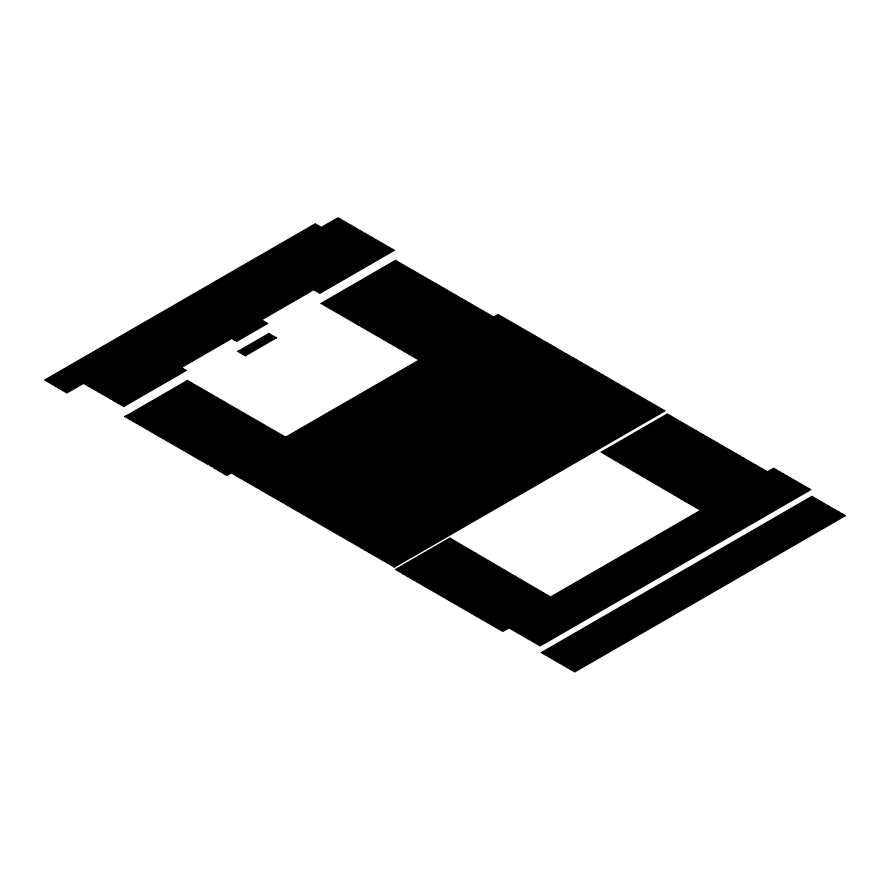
<?xml version="1.0" encoding="UTF-8"?>
<svg xmlns="http://www.w3.org/2000/svg" width="890" height="890" viewBox="0 0 890 890"><rect width="100%" height="100%" fill="white"/><g stroke="black" fill="none" stroke-linecap="round" stroke-linejoin="round"><path stroke-width="1.33" d="M44.5 380.141L315.449 223.713M45.735 380.864L316.684 224.425M47.76 381.12L46.97 381.576L317.919 225.148M48.205 382.288L319.154 225.86M49.44 383L320.389 226.572M51.475 383.256L50.674 383.712L337.688 218.006M66.739 374.445L67.529 373.978M67.974 374.49L338.923 218.061M51.909 384.424L337.688 219.441M69.999 374.746L69.209 375.202L340.158 218.773M53.144 385.136L337.688 220.865M70.444 375.914L341.393 219.485M55.18 385.392L54.379 385.848L337.688 222.289M66.739 378.717L67.529 378.261M71.678 376.626L342.628 220.197M55.625 386.572L337.688 223.713M73.714 376.882L72.913 377.338L343.863 220.909M56.86 387.284L337.688 225.148M74.148 378.05L345.098 221.621M58.885 387.539L58.095 387.995L337.688 226.572M66.739 383L67.529 382.544M75.394 378.762L346.332 222.333M59.33 388.707L337.688 227.996M77.419 379.018L76.629 379.485L347.567 223.045M60.565 389.42L337.688 229.42M77.864 380.197L348.813 223.757M62.589 389.675L61.799 390.132L337.688 230.855M66.739 387.284L67.529 386.827M79.099 380.909L350.048 224.48M63.034 390.844L337.688 232.279M81.124 381.165L80.334 381.621L351.283 225.192M64.269 391.555L337.688 233.703M81.569 382.333L352.518 225.904M66.294 391.811L65.504 392.279L337.688 235.127M66.739 391.555L67.529 391.099M82.803 383.045L353.753 226.616M66.739 392.991L337.688 236.551M84.828 383.301L84.038 383.757L354.988 227.328M85.273 384.469L356.223 228.04M86.508 385.192L357.457 228.752M88.533 385.437L87.743 385.904L358.692 229.464M88.978 386.616L359.927 230.187M90.213 387.328L361.162 230.899M92.249 387.584L91.448 388.04L362.397 231.611M92.682 388.752L363.632 232.323M93.917 389.464L364.867 233.035M95.953 389.72L95.152 390.176L366.101 233.747M96.398 390.888L367.336 234.459M97.633 391.611L368.571 235.171M99.658 391.867L98.868 392.323L369.817 235.894M100.103 393.035L371.052 236.607M101.338 393.747L372.287 237.319M103.362 394.003L102.573 394.459L373.522 238.031M103.807 395.171L374.757 238.743M105.042 395.883L375.992 239.455M107.067 396.139L106.277 396.595L377.226 240.167M107.512 397.318L378.461 240.879M108.747 398.03L379.696 241.602M110.783 398.286L109.982 398.742L380.931 242.314M111.217 399.454L382.166 243.026M112.451 400.166L383.401 243.738M114.487 400.422L113.686 400.878L384.636 244.45M114.921 401.59L385.871 245.162M116.167 402.302L387.106 245.874M118.192 402.558L117.402 403.025L388.34 246.586M118.637 403.737L262.895 320.445M314.648 290.563L389.586 247.298M119.872 404.449L182.717 368.16M232.757 339.268L264.13 321.156M315.883 291.275L390.821 248.021M121.897 404.705L121.107 405.161L183.952 368.872L183.162 369.328M234.782 339.524L233.992 339.98L265.365 321.868M317.118 291.987L392.056 248.733M122.342 405.873L185.187 369.584M235.227 340.703L266.599 322.58M318.353 292.699L393.291 249.445M123.577 406.585L186.422 370.296M236.462 341.415L267.834 323.304M319.588 293.422L394.526 250.157M125.601 416.253L124.811 416.709L187.657 380.43L186.867 380.887M238.487 351.083L237.697 351.539L269.069 333.427L268.279 333.884M320.834 303.546L395.761 260.281M126.046 417.432L188.903 381.143M238.932 352.251L270.304 334.139M322.069 304.258L396.996 260.993M127.281 418.144L190.137 381.855M240.167 352.963L271.539 334.851M323.304 304.97L398.231 261.704M129.306 418.4L128.516 418.856L191.372 382.567L190.571 383.023M242.202 353.219L241.401 353.675L272.774 335.563L271.984 336.02M324.539 305.682L399.465 262.428M129.751 419.568L192.607 383.279M242.636 354.387L274.009 336.275M325.773 306.394L400.7 263.14M130.986 420.28L193.842 383.991M243.871 355.11L275.244 336.987M327.008 307.106L401.935 263.852M133.022 420.536L132.221 420.992L195.077 384.703L194.287 385.17M245.907 355.366L245.117 355.822L276.49 337.711L275.689 338.167M328.243 307.829L403.17 264.564M133.456 421.704L196.312 385.426M329.478 308.541L404.405 265.276M134.69 422.416L197.547 386.138M330.713 309.253L405.64 265.988M136.726 422.672L135.936 423.128L198.782 386.85L197.992 387.306M331.948 309.965L406.875 266.7M137.171 423.851L200.016 387.562M333.183 310.677L408.109 267.412M138.406 424.563L201.251 388.274M334.418 311.389L409.356 268.135M140.431 424.819L139.641 425.275L202.486 388.986L201.696 389.442M335.652 312.101L410.59 268.847M140.876 425.987L203.721 389.698M336.887 312.813L411.825 269.559M142.111 426.699L204.956 390.41M338.122 313.536L413.06 270.271M144.136 426.955L143.346 427.411L206.191 391.122L205.401 391.589M339.357 314.248L414.295 270.983M144.581 428.123L207.426 391.845M340.603 314.96L415.53 271.695M145.815 428.835L208.661 392.557M341.838 315.672L416.765 272.407M147.84 429.091L147.05 429.559L209.907 393.269L209.106 393.725M343.073 316.384L418 273.119M148.285 430.271L211.141 393.981M344.308 317.096L419.234 273.842M149.52 430.983L212.376 394.693M345.543 317.808L420.469 274.554M151.556 431.238L150.755 431.695L213.611 395.405L212.81 395.861M346.777 318.52L421.704 275.266M151.99 432.407L214.846 396.117M348.012 319.232L422.939 275.978M153.225 433.118L216.081 396.829M349.247 319.955L424.174 276.69M155.261 433.374L154.46 433.83L217.316 397.552L216.526 398.008M350.482 320.667L425.409 277.402M155.694 434.543L218.551 398.264M351.717 321.379L426.644 278.114M156.94 435.266L219.786 398.976M352.952 322.091L427.879 278.826M158.965 435.51L158.175 435.978L221.02 399.688L220.231 400.144M354.976 322.347L354.187 322.803L429.114 279.538M159.41 436.69L222.255 400.4M355.422 323.515L430.359 280.261M160.645 437.402L223.49 401.112M356.656 324.227L431.594 280.973M162.67 437.657L161.88 438.114L224.725 401.824L223.935 402.28M358.692 324.483L357.891 324.939L432.829 281.685M163.115 438.826L225.96 402.536M359.126 325.662L434.064 282.397M164.35 439.538L227.195 403.259M360.372 326.374L435.299 283.109M165.585 440.25L228.43 403.971M361.607 327.086L436.534 283.821L435.744 284.277M166.819 440.962L229.676 404.683M362.842 327.798L437.769 284.533M168.054 441.685L230.911 405.395M364.077 328.51L439.004 285.245M169.289 442.397L232.145 406.107M365.312 329.222L440.239 285.968L439.449 286.424M170.524 443.109L233.38 406.819M366.547 329.934L441.473 286.68M171.759 443.821L234.615 407.531M367.781 330.646L442.708 287.392M172.994 444.533L235.85 408.243M369.016 331.369L443.943 288.104L443.153 288.56M174.229 445.245L237.085 408.955M370.251 332.081L445.178 288.816M175.464 445.957L238.32 409.678M371.486 332.793L446.413 289.528M176.71 446.669L239.555 410.39M372.721 333.505L447.648 290.24L446.858 290.696M177.944 447.392L240.79 411.102M373.956 334.217L448.883 290.952M179.179 448.104L242.024 411.814M375.191 334.929L450.129 291.675M180.414 448.816L243.259 412.526M376.426 335.641L451.364 292.387L450.562 292.843M181.649 449.528L244.494 413.238M377.66 336.353L452.598 293.099M182.884 450.24L245.729 413.95M378.895 337.065L453.833 293.811M184.119 450.952L246.964 414.662M380.13 337.788L455.068 294.523L454.267 294.979M185.354 451.664L248.199 415.385M381.376 338.5L456.303 295.235M186.589 452.376L249.445 416.097M382.611 339.212L457.538 295.947M187.823 453.099L250.68 416.809M383.846 339.924L458.773 296.659L457.983 297.127M189.058 453.811L251.915 417.521M385.081 340.636L460.008 297.371M190.293 454.523L253.149 418.233M386.316 341.348L461.243 298.094M191.528 455.235L254.384 418.945M387.551 342.06L462.477 298.806L461.688 299.262M192.763 455.947L255.619 419.657M388.785 342.772L463.712 299.518M193.998 456.659L256.854 420.369M390.02 343.495L464.947 300.23M195.233 457.371L258.089 421.092M391.255 344.207L466.182 300.942L465.392 301.399M196.468 458.083L259.324 421.804M392.49 344.92L467.417 301.654M197.714 458.806L260.559 422.516M393.725 345.632L468.652 302.366M198.948 459.518L261.793 423.228M394.96 346.344L469.887 303.078L469.097 303.546M200.183 460.23L263.028 423.94M396.195 347.055L471.133 303.801M201.418 460.942L264.263 424.652M397.43 347.768L472.368 304.514M202.653 461.654L265.498 425.364M398.664 348.48L473.602 305.226M203.888 462.366L266.733 426.076M399.899 349.203L474.837 305.938M205.123 463.078L267.968 426.8M401.145 349.915L476.072 306.649M206.358 463.79L269.203 427.512M402.38 350.627L477.307 307.361M207.593 464.502L270.449 428.224M403.615 351.339L478.542 308.074M209.228 464.992L271.684 428.936M404.85 352.051L479.777 308.786M210.062 465.937L272.918 429.647M406.085 352.763L481.012 309.509M211.297 466.649L274.153 430.359M407.32 353.475L482.247 310.221M212.966 467.117L275.388 431.072M408.555 354.187L483.481 310.933M213.767 468.073L276.623 431.784M409.789 354.899L484.716 311.645M215.002 468.785L277.858 432.495M411.024 355.622L485.951 312.357M217.038 469.041L216.237 469.497L279.093 433.219M412.259 356.334L487.186 313.069M217.483 470.209L280.328 433.931M413.494 357.046L488.421 313.781M218.718 470.932L281.563 434.643M414.729 357.758L489.656 314.493M220.742 471.188L219.952 471.644L282.798 435.355M415.964 358.47L490.902 315.216M221.187 472.356L284.032 436.067M417.199 359.182L492.137 315.928M222.422 473.068L285.267 436.779M418.434 359.894L493.372 316.64M227.362 470.843L498.311 314.415M224.447 473.324L223.657 473.78L286.502 437.491M419.668 360.606L494.606 317.352M228.152 471.811L227.362 472.267L499.546 315.127M228.596 471.555L229.386 471.099M224.892 474.492L287.737 438.203M420.903 361.329L495.841 318.064M227.362 473.691L500.781 315.839M226.127 475.204L288.972 438.926M422.149 362.041L497.076 318.776M227.362 475.127L502.016 316.551M233.102 473.235L232.301 473.691L503.251 317.263M233.536 474.403L504.485 317.975M234.771 475.127L505.72 318.687M236.807 475.382L236.006 475.839L506.955 319.41M237.252 476.551L508.19 320.122M238.487 477.263L509.425 320.834M240.511 477.518L239.721 477.974L510.66 321.546M240.956 478.686L511.906 322.258M242.191 479.399L513.141 322.97M244.216 479.654L243.426 480.111L514.375 323.682M244.661 480.834L515.61 324.394M245.896 481.546L516.845 325.117M247.921 481.801L247.131 482.258L518.08 325.829M248.366 482.97L519.315 326.541M249.601 483.682L520.55 327.253M251.625 483.938L250.835 484.394L521.785 327.965M355.41 424.018L356.2 423.562M252.07 485.106L523.02 328.677M253.305 485.818L524.255 329.389M255.341 486.074L254.54 486.541L525.489 330.101M352.518 429.97L353.319 429.514M255.775 487.253L526.724 330.813M257.01 487.965L527.959 331.536M259.046 488.221L258.256 488.677L529.194 332.248M351.06 435.088L351.861 434.632M259.491 489.389L530.429 332.96M260.726 490.101L531.675 333.672M262.75 490.357L261.96 490.813L532.91 334.384M350.493 439.693L351.294 439.237M378.417 423.584L379.207 423.117M263.195 491.525L534.145 335.096M264.43 492.237L535.38 335.808M266.455 492.493L265.665 492.96L536.614 336.52M350.604 443.921L351.394 443.454M373.867 430.482L374.657 430.026M266.9 493.672L537.849 337.243M268.135 494.384L539.084 337.955M270.16 494.64L269.37 495.096L540.319 338.667M351.239 447.837L352.028 447.37M371.976 435.855L372.765 435.399M270.605 495.808L541.554 339.379M271.839 496.52L542.789 340.091M273.875 496.776L273.074 497.232L544.024 340.803M352.295 451.497L353.085 451.041M371.386 440.472L372.176 440.016M274.309 497.944L545.259 341.515M275.544 498.667L546.493 342.227M276.779 499.379L547.728 342.95L546.938 343.406M445.868 401.757L446.658 401.301M463.757 391.422L464.558 390.966M278.025 500.091L548.963 343.662M279.26 500.803L550.198 344.374M280.495 501.515L551.444 345.086L550.643 345.543M452.42 402.258L453.21 401.802M469.419 392.434L470.209 391.978M281.73 502.227L552.679 345.798M282.964 502.939L553.914 346.51M284.199 503.651L555.149 347.222L554.348 347.678M458.45 403.048L459.251 402.591M474.782 393.625L475.572 393.169M285.434 504.374L556.384 347.934M286.669 505.086L557.618 348.646M287.904 505.798L558.853 349.37L558.063 349.826M464.068 404.093L464.858 403.626M479.877 394.96L480.667 394.504M289.139 506.51L560.088 350.082M290.374 507.222L561.323 350.793M291.608 507.934L562.558 351.505L561.768 351.962M484.716 396.451L485.506 395.983M292.843 508.646L563.793 352.218M294.078 509.358L565.028 352.93M295.313 510.081L566.263 353.642L565.473 354.098M489.322 398.064L490.112 397.608M296.548 510.793L567.497 354.353M297.783 511.505L568.732 355.077M299.029 512.217L569.967 355.789L569.177 356.245M493.705 399.821L494.495 399.365M300.264 512.929L571.202 356.501M301.499 513.641L572.448 357.213M302.733 514.353L573.683 357.925L572.882 358.381M303.968 515.065L574.918 358.637M305.203 515.777L576.153 359.349M306.438 516.5L577.388 360.061L576.598 360.528M307.673 517.212L578.622 360.784M308.908 517.924L579.857 361.496M310.143 518.636L581.092 362.208L580.302 362.664M311.378 519.348L582.327 362.92M312.613 520.06L583.562 363.632M313.847 520.772L584.797 364.344L584.007 364.8M315.082 521.484L586.032 365.056M316.317 522.207L587.267 365.768M317.552 522.92L588.501 366.48L587.712 366.947M318.798 523.632L589.736 367.203M320.033 524.344L590.971 367.915M321.268 525.056L592.217 368.627L591.416 369.083M322.503 525.768L593.452 369.339M323.738 526.48L594.687 370.051M324.972 527.192L595.922 370.763L595.121 371.219M326.207 527.915L597.157 371.475M327.442 528.627L598.392 372.187M328.677 529.339L599.626 372.91L598.837 373.366M329.912 530.051L600.861 373.622M331.147 530.763L602.096 374.334M332.382 531.475L603.331 375.046L602.541 375.502M333.617 532.187L604.566 375.758M334.851 532.899L605.801 376.47M336.086 533.611L607.036 377.182L606.246 377.638M337.321 534.334L608.27 377.894M338.556 535.046L609.505 378.617M339.802 535.758L610.74 379.329L609.95 379.785M341.037 536.47L611.975 380.041M342.272 537.182L613.221 380.753M343.507 537.894L614.456 381.465L613.655 381.921M344.742 538.606L615.691 382.177M345.976 539.318L616.926 382.889M347.211 540.041L618.161 383.601L617.371 384.068M348.446 540.753L619.395 384.324M349.681 541.465L620.63 385.036M350.916 542.177L621.865 385.748M352.151 542.889L623.1 386.46M353.386 543.601L624.335 387.172M354.62 544.313L625.57 387.884M355.855 545.025L626.805 388.596M357.09 545.748L628.04 389.308M358.325 546.46L629.274 390.02M359.571 547.172L630.509 390.743M361.596 547.428L360.806 547.884L631.744 391.455M362.041 548.596L632.99 392.167M363.276 549.308L634.225 392.879M365.301 549.564L364.511 550.02L635.46 393.591M365.745 550.732L636.695 394.303M366.98 551.444L637.93 395.015M369.005 551.7L368.215 552.167L639.165 395.727M369.45 552.879L640.399 396.451M370.685 553.591L641.634 397.163M372.71 553.847L371.92 554.303L642.869 397.875M373.155 555.015L644.104 398.587M374.39 555.727L645.339 399.299M376.426 555.983L375.625 556.439L646.574 400.011M376.859 557.151L647.809 400.723M378.094 557.874L649.044 401.435M380.13 558.13L379.34 558.586L650.279 402.158M380.575 559.298L651.513 402.87M381.81 560.01L652.759 403.582M383.835 560.266L383.045 560.722L653.994 404.294M384.28 561.434L655.229 405.006M385.515 562.146L656.464 405.718M387.539 562.402L386.75 562.858L657.699 406.43M387.984 563.581L658.934 407.142M389.219 564.293L660.169 407.854M391.244 564.549L390.454 565.005L661.404 408.577M391.689 565.717L662.638 409.289M392.924 566.429L663.873 410.001M394.96 566.685L394.159 567.141L665.108 410.713M395.394 569.6L450.14 537.994M396.628 570.312L451.364 538.706M601.073 452.276L667.578 413.872M397.863 571.024L452.598 539.429M602.296 452.999L668.813 414.595M399.098 571.736L453.822 540.141M603.52 453.711L670.048 415.307L669.258 415.764M400.344 572.448L455.046 540.864M604.755 454.434L671.283 416.019M401.579 573.16L456.281 541.576M605.979 455.146L672.517 416.731M403.604 573.471L402.814 573.928L457.505 542.355M607.202 455.925L673.763 417.499M404.049 574.64L458.728 543.067M608.437 456.637L674.998 418.211M405.284 575.352L459.963 543.79M609.661 457.36L676.233 418.923M407.309 575.607L406.519 576.064L461.187 544.502M610.885 458.072L677.468 419.635M407.753 576.787L462.411 545.225M612.12 458.795L678.703 420.347M408.988 577.499L463.646 545.937M613.344 459.507L679.938 421.07M411.013 577.755L410.223 578.211L464.869 546.66M614.578 460.23L681.173 421.782M411.458 578.923L466.104 547.372M615.802 460.942L682.408 422.494M412.693 579.635L467.328 548.095M617.026 461.665L683.642 423.206M414.718 579.891L413.928 580.347L468.552 548.807L467.762 549.275M618.261 462.377L684.877 423.918M415.163 581.059L469.786 549.53M619.485 463.1L686.112 424.63M416.398 581.771L471.01 550.243M620.708 463.812L687.347 425.342M418.434 582.027L417.632 582.494L472.234 550.966L471.444 551.422M621.943 464.536L688.582 426.054M418.867 583.206L473.469 551.678M623.167 465.259L689.817 426.766M420.113 583.918L474.693 552.401M624.391 465.971L691.052 427.489M422.138 584.174L421.348 584.63L475.916 553.113L475.127 553.58M625.625 466.694L692.287 428.201M422.583 585.342L477.151 553.836M626.849 467.406L693.533 428.913M423.818 586.054L478.375 554.559M628.084 468.129L694.767 429.625M479.61 555.271L425.053 586.766L478.809 555.727M630.098 468.385L696.002 430.337L629.308 468.841M426.288 587.478L480.834 555.994M630.532 469.564L697.237 431.049M427.523 588.19L482.057 556.706M631.767 470.276L698.472 431.761M428.757 588.913L483.292 557.429M633.78 470.543L632.99 470.999L699.707 432.473L698.917 432.941M429.992 589.625L484.516 558.141M634.214 471.711L700.942 433.196M431.227 590.337L485.74 558.864M635.449 472.434L702.177 433.908M432.462 591.049L486.975 559.576M637.462 472.69L636.673 473.146L703.412 434.62L702.622 435.077M433.697 591.761L488.198 560.299M637.896 473.869L704.646 435.332M434.932 592.473L489.422 561.011M639.131 474.581L705.881 436.044M436.167 593.185L490.657 561.735M641.145 474.848L640.355 475.305L707.116 436.756L706.326 437.213M437.402 593.897L491.881 562.447M641.59 476.017L708.351 437.468M438.637 594.62L493.116 563.17M642.814 476.74L709.586 438.18M439.871 595.332L494.339 563.882M644.838 476.995L644.037 477.452L710.821 438.904L710.031 439.36M441.117 596.044L495.563 564.605M645.272 478.175L712.056 439.616M442.352 596.756L496.798 565.317M646.496 478.887L713.29 440.328M443.587 597.468L498.022 566.04M648.521 479.154L647.72 479.61L714.537 441.04L713.736 441.496M444.822 598.18L499.245 566.752M648.955 480.322L715.771 441.752M446.057 598.892L500.48 567.475M650.178 481.045L717.006 442.464M447.292 599.604L501.704 568.187M652.203 481.301L651.402 481.768L718.241 443.176L717.44 443.632M448.527 600.327L502.928 568.91M652.637 482.48L719.476 443.888M449.762 601.039L504.163 569.633M653.861 483.203L720.711 444.599M450.996 601.751L505.387 570.345M655.885 483.459L655.096 483.915L721.946 445.323L721.156 445.779M452.231 602.463L506.621 571.069M656.319 484.638L723.181 446.035M453.466 603.175L507.845 571.781M657.543 485.35L724.415 446.747M454.701 603.887L509.069 572.504M659.568 485.606L658.778 486.074L725.65 447.459L724.861 447.915M455.936 604.599L510.304 573.216M660.002 486.786L726.885 448.171M457.171 605.311L511.528 573.939M661.226 487.509L728.12 448.883M458.406 606.034L512.751 574.651M663.25 487.764L662.46 488.221L729.355 449.595L728.565 450.062M459.641 606.746L513.986 575.374M663.684 488.944L730.59 450.307M460.887 607.458L515.21 576.086M664.908 489.656L731.825 451.03M462.121 608.17L516.434 576.809M666.933 489.923L666.143 490.379L733.06 451.742L732.27 452.198M463.356 608.882L517.668 577.521M667.366 491.091L734.306 452.454M464.591 609.594L518.892 578.244M668.601 491.814L735.54 453.166M465.826 610.306L520.127 578.956M670.615 492.07L669.825 492.526L736.775 453.878L735.974 454.334M467.061 611.018L521.351 579.679M671.049 493.249L738.01 454.59M468.296 611.73L522.575 580.391M672.284 493.961L739.245 455.302M469.531 612.453L523.809 581.114M674.297 494.228L673.508 494.684L740.48 456.014L739.69 456.481M470.766 613.165L525.033 581.826M674.731 495.396L741.715 456.737M472 613.877L526.257 582.549M675.966 496.119L742.95 457.449M473.235 614.59L527.492 583.261M677.98 496.375L677.19 496.831L744.185 458.161L743.395 458.617M474.47 615.302L528.716 583.985M678.414 497.555L745.419 458.873M475.705 616.014L529.939 584.697M679.649 498.278L746.654 459.585M476.94 616.726L531.174 585.42M681.673 498.534L680.872 498.99L747.889 460.297L747.099 460.753M478.175 617.438L532.398 586.143M682.107 499.713L749.124 461.009M479.41 618.161L533.633 586.855M683.331 500.425L750.359 461.721M480.645 618.873L534.857 587.578M685.356 500.681L684.555 501.148L751.594 462.433L750.804 462.9M481.891 619.585L536.08 588.29M685.79 501.86L752.829 463.156M483.125 620.297L537.315 589.013M687.013 502.583L754.064 463.868M484.36 621.009L538.539 589.725M689.038 502.839L688.237 503.295L755.31 464.58L754.509 465.036M485.595 621.721L539.763 590.448M689.472 504.018L756.544 465.292M486.83 622.433L540.998 591.16M690.696 504.73L757.779 466.004M488.065 623.145L542.221 591.883M692.72 504.997L691.931 505.453L759.014 466.716L758.213 467.172M489.3 623.868L543.456 592.595M693.154 506.165L760.249 467.428M490.535 624.58L544.68 593.319M694.378 506.888L761.484 468.14M491.77 625.292L545.904 594.031M696.403 507.144L695.613 507.6L762.719 468.863L761.929 469.319M493.004 626.004L547.139 594.754M696.837 508.324L763.954 469.575M494.239 626.716L548.362 595.466M698.06 509.036L765.189 470.287M495.474 627.428L549.586 596.189M700.085 509.303L699.295 509.759L766.423 470.999L765.634 471.455M496.709 628.14L773.833 468.151M502.895 625.625L773.833 469.197M497.944 628.852L775.079 468.863M502.895 627.049L773.833 470.621M499.179 629.564L776.314 469.575L775.513 470.031M702.989 511.906L703.779 511.439M769.338 473.591L770.128 473.135M502.895 628.485L773.833 472.045L773.043 472.512M500.414 630.287L777.548 470.287M502.895 629.909L773.833 473.48M501.66 630.999L778.783 470.999M502.895 631.333L773.833 474.904M509.069 628.151L780.018 471.711L779.217 472.178M510.304 628.863L781.253 472.423M511.539 629.575L782.488 473.146M512.774 630.287L783.723 473.858L782.933 474.314M514.008 630.999L784.958 474.57M515.243 631.711L786.193 475.282M516.478 632.423L787.428 475.994L786.638 476.45M517.713 633.135L788.662 476.706M518.948 633.847L789.897 477.418M520.183 634.57L791.132 478.13L790.342 478.598M521.429 635.282L792.367 478.853M522.664 635.994L793.602 479.565M523.899 636.706L794.848 480.277L794.047 480.734M525.133 637.418L796.083 480.989M526.368 638.13L797.318 481.701M527.603 638.842L798.553 482.413L797.752 482.87M528.838 639.554L799.787 483.125M530.073 640.277L801.022 483.837M531.308 640.989L802.257 484.561L801.467 485.017M532.543 641.701L803.492 485.272M533.778 642.413L804.727 485.984M535.012 643.125L805.962 486.697L805.172 487.153M536.247 643.837L807.197 487.409M537.482 644.549L808.432 488.12M538.717 645.261L809.666 488.832L808.877 489.289M539.952 645.984L810.901 489.545M541.187 652.726L812.136 496.297M542.433 653.449L813.371 497.009L812.581 497.477M543.668 654.161L814.606 497.721M544.903 654.873L815.852 498.445M546.137 655.585L817.087 499.157L816.286 499.613M547.372 656.297L818.322 499.869M548.607 657.009L819.557 500.58M549.842 657.721L820.791 501.293L820.002 501.749M551.077 658.433L822.026 502.005M552.312 659.156L823.261 502.716M553.547 659.868L824.496 503.428L823.706 503.896M554.782 660.58L825.731 504.152M556.016 661.292L826.966 504.864M557.251 662.004L828.201 505.576L827.411 506.032M558.486 662.716L829.435 506.288M559.721 663.428L830.67 507M560.956 664.14L831.905 507.712L831.115 508.168M562.202 664.852L833.14 508.424M563.437 665.575L834.375 509.136M564.672 666.287L835.621 509.859L834.82 510.315M565.907 666.999L836.856 510.571M567.141 667.711L838.091 511.283M568.376 668.423L839.326 511.995L838.525 512.451M569.611 669.135L840.56 512.707M570.846 669.847L841.795 513.419M572.081 670.559L843.03 514.131L842.24 514.587M573.316 671.283L844.265 514.843M574.551 671.995L845.5 515.555"/></g></svg>
